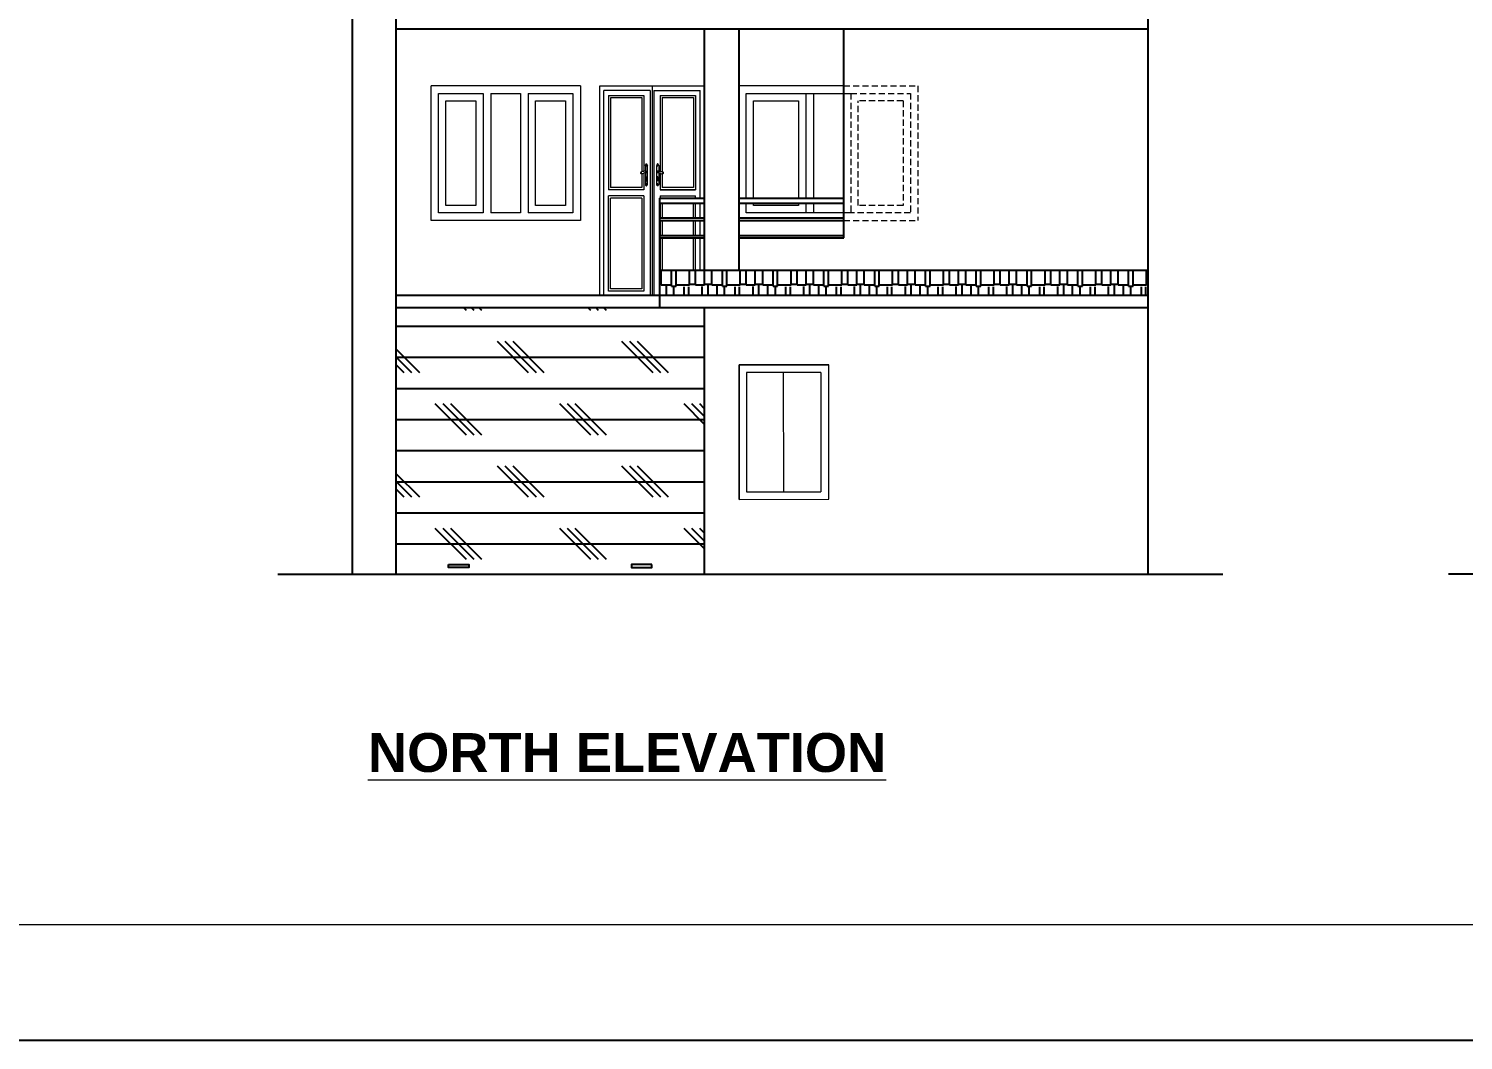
# Model space of a CAD drawing. Header units: inches. Extents: x -4597 to 93300, y -14139 to 5932.
# Drawn here: x -3877 to -3301, y -11124 to -10718 of the extents above; entities that cross this region are included whole.
import ezdxf

# ---------------------------------------------------------------- set-up
doc = ezdxf.new("R2010")
doc.units = ezdxf.units.IN
doc.header["$LTSCALE"] = 0.5
doc.header["$MEASUREMENT"] = 0
doc.linetypes.add('HIDDEN', pattern=[0.375, 0.25, -0.125])
for name, color, linetype, lineweight in [('ELE1', 3, 'Continuous', 9), ('furnitures', 45, 'Continuous', 9), ('TEXT', 220, 'Continuous', 9), ('Toilet', 7, 'Continuous', 25), ('win', 5, 'Continuous', 18)]:
    doc.layers.add(name, color=color, linetype=linetype, lineweight=lineweight)
doc.styles.add('ordinary', font='ARIALN.TTF')

msp = doc.modelspace()

# ---------------------------------------------------------------- hatches: boundary and pattern name
at = {"layer": 'Toilet'}
h = msp.add_hatch(dxfattribs=at)
h.set_pattern_fill('AR-RSHKE', color=256, scale=0.6, style=0)
h.set_pattern_definition([(0, (-9162.846, 2002.055), (15.3, 7.2), [3.6, -3, 4.2, -1.8, 5.4, -2.4]), (0, (-9159.246, 2002.355), (15.3, 7.2), [3, -11.4, 2.4, -3.6]), (0, (-9152.046, 2001.605), (15.3, 7.2), [1.8, -18.6]), (90, (-9162.846, 2002.0547), (-5.1, 7.2), [6.9, -21.9]), (90, (-9159.246, 2002.0547), (-5.1, 7.2), [6.75, -22.05]), (90, (-9156.246, 2002.0547), (-5.1, 7.2), [6.3, -22.5]), (90, (-9152.046, 2001.6047), (-5.1, 7.2), [6.9, -21.9]), (90, (-9150.246, 2001.6047), (-5.1, 7.2), [6.9, -21.9]), (90, (-9144.846, 2002.0547), (-5.1, 7.2), [6.6, -22.2])])
h.paths.add_polyline_path([(-3427.05, -10815.26), (-3623.41, -10815.26), (-3623.41, -10825.26), (-3427.05, -10825.26)])
h = msp.add_hatch(dxfattribs=at)
h.set_pattern_fill('CORK', color=256, scale=100, style=0)
h.set_pattern_definition([(0, (-11207.258, 2424.794), (0, 12.5), []), (135, (-11201.01, 2418.544), (-25, -25), [17.67767, -17.67767]), (135, (-11197.883, 2418.544), (-25, -25), [17.67767, -17.67767]), (135, (-11194.76, 2418.544), (-25, -25), [17.67767, -17.67767])])
h.paths.add_polyline_path([(-3605.41, -10830.26), (-3729.19, -10830.26), (-3729.19, -10937.26), (-3605.41, -10937.26)])

# ---------------------------------------------------------------- linework, layer by layer
at = {"layer": 'Defpoints'}
msp.add_lwpolyline([(-1419.77, -8876.52), (-4597.37, -8876.52), (-4597.37, -11124.49), (-1419.77, -11124.49)], close=True, dxfattribs=at)
at = {"layer": 'ELE1'}
msp.add_lwpolyline([(-4551.05, -8922.84), (-1466.09, -8922.84), (-1466.09, -11078.17), (-4551.05, -11078.17)], close=True, dxfattribs=at)
msp.add_lwpolyline([(-4551.05, -8922.84), (-1466.09, -8922.84), (-1466.09, -11078.17), (-4551.05, -11078.17)], close=True, dxfattribs=at)
at = {"layer": 'furnitures'}
for p, q in [((-3647.41, -10741.26), (-3605.41, -10741.26)), ((-3647.41, -10741.26), (-3605.41, -10741.26)), ((-3647.41, -10825.26), (-3647.41, -10741.26)), ((-3647.41, -10741.26), (-3605.41, -10741.26)), ((-3626.41, -10741.26), (-3626.41, -10825.26)), ((-3605.41, -10815.26), (-3605.41, -10741.26)), ((-3645.76, -10825.26), (-3645.76, -10743.06)), ((-3627.2, -10743.06), (-3645.76, -10743.06)), ((-3643.92, -10745.06), (-3643.92, -10782.93)), ((-3643.84, -10745.06), (-3629.68, -10745.06)), ((-3643.04, -10745.94), (-3643.04, -10782.06)), ((-3642.97, -10745.94), (-3630.48, -10745.94)), ((-3630.56, -10745.94), (-3630.56, -10775.61)), ((-3629.68, -10745.06), (-3629.68, -10775.53)), ((-3627.2, -10743.06), (-3627.2, -10825.26)), ((-3625.62, -10743.06), (-3625.62, -10825.26)), ((-3625.62, -10743.06), (-3607.06, -10743.06)), ((-3623.14, -10745.06), (-3623.14, -10775.53)), ((-3623.14, -10745.06), (-3608.98, -10745.06)), ((-3622.27, -10745.94), (-3622.27, -10775.61)), ((-3622.27, -10745.94), (-3609.78, -10745.94)), ((-3609.78, -10745.94), (-3609.78, -10782.06)), ((-3608.91, -10745.06), (-3608.91, -10782.93)), ((-3607.06, -10786.26), (-3607.06, -10743.06)), ((-3630.86, -10775.92), (-3630.85, -10775.87)), ((-3630.86, -10775.92), (-3630.86, -10775.92)), ((-3630.86, -10775.92), (-3630.86, -10775.95)), ((-3630.86, -10775.95), (-3630.85, -10775.92)), ((-3630.86, -10775.95), (-3630.86, -10775.99)), ((-3630.86, -10775.99), (-3630.86, -10776.04)), ((-3630.86, -10776.04), (-3630.86, -10776.1)), ((-3630.86, -10776.1), (-3630.86, -10776.16)), ((-3630.86, -10776.16), (-3630.86, -10776.22)), ((-3630.86, -10776.22), (-3630.86, -10776.28)), ((-3630.86, -10776.28), (-3630.86, -10776.33)), ((-3630.86, -10776.33), (-3630.86, -10776.37)), ((-3630.86, -10776.37), (-3630.86, -10776.39)), ((-3630.86, -10776.39), (-3630.86, -10776.4)), ((-3630.85, -10776.45), (-3630.86, -10776.4)), ((-3630.82, -10775.78), (-3630.85, -10775.84)), ((-3630.85, -10775.87), (-3630.85, -10775.84)), ((-3630.85, -10775.88), (-3630.84, -10775.85)), ((-3630.85, -10775.88), (-3630.85, -10775.88)), ((-3630.85, -10775.88), (-3630.85, -10775.92)), ((-3630.85, -10775.92), (-3630.85, -10775.88)), ((-3630.85, -10775.92), (-3630.84, -10775.89)), ((-3630.85, -10775.92), (-3630.85, -10775.92)), ((-3630.85, -10775.92), (-3630.85, -10775.95)), ((-3630.85, -10776.03), (-3630.85, -10775.92)), ((-3630.85, -10776.16), (-3630.85, -10776.09)), ((-3630.85, -10776.35), (-3630.85, -10776.23)), ((-3630.85, -10776.45), (-3630.85, -10776.4)), ((-3630.85, -10776.47), (-3630.85, -10776.45)), ((-3630.82, -10776.52), (-3630.85, -10776.47)), ((-3630.84, -10775.85), (-3630.84, -10775.85)), ((-3630.84, -10775.89), (-3630.84, -10775.88)), ((-3630.78, -10775.74), (-3630.82, -10775.78)), ((-3630.82, -10776.51), (-3630.78, -10776.53)), ((-3630.82, -10776.51), (-3630.82, -10776.52)), ((-3630.78, -10776.54), (-3630.82, -10776.52)), ((-3630.81, -10776.15), (-3630.77, -10776.14)), ((-3630.81, -10776.15), (-3630.81, -10776.25)), ((-3630.81, -10776.25), (-3630.77, -10776.24)), ((-3630.78, -10775.74), (-3630.53, -10775.6)), ((-3630.78, -10776.53), (-3630.78, -10776.54)), ((-3630.78, -10776.53), (-3630.78, -10776.54)), ((-3630.54, -10776.56), (-3630.78, -10776.53)), ((-3630.78, -10776.53), (-3630.78, -10776.53)), ((-3630.53, -10776.57), (-3630.78, -10776.54)), ((-3630.77, -10776.14), (-3630.77, -10776.24)), ((-3630.49, -10776.21), (-3630.77, -10776.24)), ((-3630.77, -10776.24), (-3630.77, -10776.34)), ((-3630.5, -10776.33), (-3630.77, -10776.34)), ((-3630.56, -10776.57), (-3630.56, -10782.06)), ((-3630.54, -10776.56), (-3630.53, -10776.57)), ((-3630.28, -10775.58), (-3630.53, -10775.6)), ((-3630.28, -10776.48), (-3630.53, -10776.57)), ((-3630.5, -10776.33), (-3630.49, -10776.21)), ((-3629.71, -10775.54), (-3630.28, -10775.58)), ((-3629.71, -10776.27), (-3630.28, -10776.48)), ((-3630.28, -10776.47), (-3630.28, -10776.47)), ((-3629.68, -10775.53), (-3629.71, -10775.54)), ((-3629.68, -10776.26), (-3629.71, -10776.27)), ((-3629.11, -10775.48), (-3629.68, -10775.53)), ((-3629.68, -10775.53), (-3629.68, -10775.58)), ((-3629.11, -10776.07), (-3629.68, -10776.26)), ((-3629.68, -10776.25), (-3629.68, -10776.26)), ((-3629.68, -10776.26), (-3629.68, -10782.93)), ((-3629.09, -10775.48), (-3629.11, -10775.48)), ((-3629.09, -10776.06), (-3629.11, -10776.07)), ((-3629.09, -10773.22), (-3629.05, -10772.92)), ((-3629.09, -10773.22), (-3629.09, -10775.48)), ((-3629.09, -10775.48), (-3629.09, -10775.56)), ((-3629.04, -10775.48), (-3629.09, -10775.48)), ((-3629.09, -10775.62), (-3629.09, -10775.63)), ((-3629.09, -10776.06), (-3629.09, -10776.06)), ((-3629.09, -10776.06), (-3629.09, -10780.74)), ((-3629.04, -10776.06), (-3629.09, -10776.06)), ((-3629.05, -10772.92), (-3628.94, -10772.68)), ((-3629.04, -10775.48), (-3628.97, -10775.49)), ((-3628.97, -10776.05), (-3629.04, -10776.06)), ((-3628.97, -10775.49), (-3628.9, -10775.49)), ((-3628.9, -10776.05), (-3628.97, -10776.05)), ((-3628.94, -10772.68), (-3628.77, -10772.55)), ((-3628.9, -10775.49), (-3628.84, -10775.5)), ((-3628.84, -10776.05), (-3628.9, -10776.05)), ((-3628.84, -10775.5), (-3628.78, -10775.5)), ((-3628.78, -10776.04), (-3628.84, -10776.05)), ((-3628.78, -10775.5), (-3628.73, -10775.5)), ((-3628.73, -10776.04), (-3628.78, -10776.04)), ((-3628.77, -10772.55), (-3628.59, -10772.55)), ((-3628.76, -10773.15), (-3628.77, -10773.24)), ((-3628.77, -10773.24), (-3628.76, -10773.33)), ((-3628.77, -10775.72), (-3628.76, -10775.66)), ((-3628.77, -10775.77), (-3628.77, -10775.72)), ((-3628.77, -10775.83), (-3628.77, -10775.77)), ((-3628.76, -10775.88), (-3628.77, -10775.83)), ((-3628.71, -10773.09), (-3628.76, -10773.15)), ((-3628.76, -10773.24), (-3628.75, -10773.16)), ((-3628.75, -10773.32), (-3628.76, -10773.24)), ((-3628.76, -10773.33), (-3628.71, -10773.38)), ((-3628.76, -10775.66), (-3628.74, -10775.62)), ((-3628.74, -10775.92), (-3628.76, -10775.88)), ((-3628.75, -10773.16), (-3628.71, -10773.11)), ((-3628.71, -10773.37), (-3628.75, -10773.32)), ((-3628.74, -10775.62), (-3628.73, -10775.61)), ((-3628.71, -10775.96), (-3628.74, -10775.92)), ((-3628.73, -10775.5), (-3628.69, -10775.51)), ((-3628.69, -10776.03), (-3628.73, -10776.04)), ((-3628.66, -10773.09), (-3628.71, -10773.09)), ((-3628.71, -10773.11), (-3628.66, -10773.11)), ((-3628.66, -10773.37), (-3628.71, -10773.37)), ((-3628.71, -10773.38), (-3628.66, -10773.38)), ((-3628.68, -10775.98), (-3628.71, -10775.96)), ((-3628.7, -10775.58), (-3628.68, -10775.56)), ((-3628.69, -10775.51), (-3628.67, -10775.51)), ((-3628.67, -10776.03), (-3628.69, -10776.03)), ((-3628.68, -10775.56), (-3628.65, -10775.56)), ((-3628.65, -10775.98), (-3628.68, -10775.98)), ((-3628.67, -10775.51), (-3628.65, -10775.51)), ((-3628.65, -10776.03), (-3628.67, -10776.03)), ((-3628.61, -10773.15), (-3628.66, -10773.09)), ((-3628.66, -10773.11), (-3628.62, -10773.16)), ((-3628.62, -10773.32), (-3628.66, -10773.37)), ((-3628.66, -10773.38), (-3628.61, -10773.33)), ((-3628.61, -10775.52), (-3628.65, -10775.51)), ((-3628.65, -10775.56), (-3628.62, -10775.56)), ((-3628.62, -10775.98), (-3628.65, -10775.98)), ((-3628.65, -10776.03), (-3628.61, -10776.02)), ((-3628.62, -10773.16), (-3628.6, -10773.24)), ((-3628.6, -10773.24), (-3628.62, -10773.32)), ((-3628.62, -10775.56), (-3628.59, -10775.59)), ((-3628.59, -10775.96), (-3628.62, -10775.98)), ((-3628.59, -10773.24), (-3628.61, -10773.15)), ((-3628.61, -10773.33), (-3628.59, -10773.24)), ((-3628.57, -10775.55), (-3628.61, -10775.52)), ((-3628.61, -10776.02), (-3628.57, -10775.99)), ((-3628.59, -10772.55), (-3628.43, -10772.68)), ((-3628.59, -10775.59), (-3628.58, -10775.59)), ((-3628.56, -10775.92), (-3628.59, -10775.96)), ((-3628.54, -10775.59), (-3628.57, -10775.55)), ((-3628.57, -10775.99), (-3628.54, -10775.95)), ((-3628.55, -10775.9), (-3628.56, -10775.92)), ((-3628.55, -10775.64), (-3628.54, -10775.66)), ((-3628.54, -10775.59), (-3628.54, -10775.59)), ((-3628.52, -10775.65), (-3628.54, -10775.59)), ((-3628.54, -10775.66), (-3628.53, -10775.72)), ((-3628.54, -10775.95), (-3628.52, -10775.9)), ((-3628.54, -10775.95), (-3628.54, -10775.95)), ((-3628.53, -10775.72), (-3628.52, -10775.77)), ((-3628.52, -10775.77), (-3628.53, -10775.83)), ((-3628.53, -10775.83), (-3628.53, -10775.84)), ((-3628.5, -10775.71), (-3628.52, -10775.65)), ((-3628.52, -10775.9), (-3628.5, -10775.84)), ((-3628.5, -10775.77), (-3628.5, -10775.71)), ((-3628.5, -10775.84), (-3628.5, -10775.77)), ((-3628.43, -10772.68), (-3628.32, -10772.92)), ((-3628.32, -10772.92), (-3628.28, -10773.22)), ((-3628.28, -10780.74), (-3628.28, -10773.22)), ((-3624.5, -10772.92), (-3624.54, -10773.22)), ((-3624.54, -10780.74), (-3624.54, -10773.22)), ((-3624.39, -10772.68), (-3624.5, -10772.92)), ((-3624.23, -10772.55), (-3624.39, -10772.68)), ((-3624.33, -10775.77), (-3624.32, -10775.71)), ((-3624.32, -10775.84), (-3624.33, -10775.77)), ((-3624.32, -10775.71), (-3624.31, -10775.65)), ((-3624.31, -10775.9), (-3624.32, -10775.84)), ((-3624.31, -10775.65), (-3624.28, -10775.59)), ((-3624.28, -10775.95), (-3624.31, -10775.9)), ((-3624.29, -10775.72), (-3624.3, -10775.77)), ((-3624.3, -10775.77), (-3624.29, -10775.83)), ((-3624.28, -10775.66), (-3624.29, -10775.72)), ((-3624.29, -10775.83), (-3624.29, -10775.84)), ((-3624.28, -10775.59), (-3624.25, -10775.55)), ((-3624.28, -10775.59), (-3624.28, -10775.59)), ((-3624.27, -10775.64), (-3624.28, -10775.66)), ((-3624.25, -10775.99), (-3624.28, -10775.95)), ((-3624.28, -10775.95), (-3624.28, -10775.95)), ((-3624.27, -10775.9), (-3624.26, -10775.92)), ((-3624.26, -10775.92), (-3624.24, -10775.96)), ((-3624.25, -10775.55), (-3624.21, -10775.52)), ((-3624.21, -10776.02), (-3624.25, -10775.99)), ((-3624.21, -10775.56), (-3624.24, -10775.59)), ((-3624.24, -10775.59), (-3624.24, -10775.59)), ((-3624.24, -10775.96), (-3624.21, -10775.98)), ((-3624.05, -10772.55), (-3624.23, -10772.55)), ((-3624.23, -10773.24), (-3624.21, -10773.15)), ((-3624.21, -10773.33), (-3624.23, -10773.24)), ((-3624.2, -10773.16), (-3624.22, -10773.24)), ((-3624.22, -10773.24), (-3624.2, -10773.32)), ((-3624.21, -10773.15), (-3624.17, -10773.09)), ((-3624.17, -10773.38), (-3624.21, -10773.33)), ((-3624.21, -10775.52), (-3624.17, -10775.51)), ((-3624.17, -10775.56), (-3624.21, -10775.56)), ((-3624.21, -10775.98), (-3624.17, -10775.98)), ((-3624.17, -10776.03), (-3624.21, -10776.02)), ((-3624.16, -10773.11), (-3624.2, -10773.16)), ((-3624.2, -10773.32), (-3624.16, -10773.37)), ((-3624.17, -10773.09), (-3624.11, -10773.09)), ((-3624.11, -10773.38), (-3624.17, -10773.38)), ((-3624.16, -10775.51), (-3624.17, -10775.51)), ((-3624.14, -10775.56), (-3624.17, -10775.56)), ((-3624.17, -10775.98), (-3624.14, -10775.98)), ((-3624.17, -10776.03), (-3624.16, -10776.03)), ((-3624.11, -10773.11), (-3624.16, -10773.11)), ((-3624.16, -10773.37), (-3624.11, -10773.37)), ((-3624.13, -10775.51), (-3624.16, -10775.51)), ((-3624.16, -10776.03), (-3624.13, -10776.03)), ((-3624.12, -10775.58), (-3624.14, -10775.56)), ((-3624.14, -10775.98), (-3624.11, -10775.96)), ((-3624.09, -10775.5), (-3624.13, -10775.51)), ((-3624.13, -10776.03), (-3624.09, -10776.04)), ((-3624.11, -10773.09), (-3624.06, -10773.15)), ((-3624.07, -10773.16), (-3624.11, -10773.11)), ((-3624.11, -10773.37), (-3624.07, -10773.32)), ((-3624.06, -10773.33), (-3624.11, -10773.38)), ((-3624.11, -10775.96), (-3624.08, -10775.92)), ((-3624.04, -10775.5), (-3624.09, -10775.5)), ((-3624.08, -10775.62), (-3624.09, -10775.61)), ((-3624.09, -10776.04), (-3624.04, -10776.04)), ((-3624.06, -10775.66), (-3624.08, -10775.62)), ((-3624.08, -10775.92), (-3624.06, -10775.88)), ((-3624.06, -10773.24), (-3624.07, -10773.16)), ((-3624.07, -10773.32), (-3624.06, -10773.24)), ((-3624.06, -10773.15), (-3624.05, -10773.24)), ((-3624.05, -10773.24), (-3624.06, -10773.33)), ((-3624.05, -10775.72), (-3624.06, -10775.66)), ((-3624.06, -10775.88), (-3624.05, -10775.83)), ((-3623.88, -10772.68), (-3624.05, -10772.55)), ((-3624.05, -10775.77), (-3624.05, -10775.72)), ((-3624.05, -10775.83), (-3624.05, -10775.77)), ((-3623.99, -10775.5), (-3624.04, -10775.5)), ((-3624.04, -10776.04), (-3623.99, -10776.05)), ((-3623.92, -10775.49), (-3623.99, -10775.5)), ((-3623.99, -10776.05), (-3623.92, -10776.05)), ((-3623.85, -10775.49), (-3623.92, -10775.49)), ((-3623.92, -10776.05), (-3623.85, -10776.05)), ((-3623.77, -10772.92), (-3623.88, -10772.68)), ((-3623.78, -10775.48), (-3623.85, -10775.49)), ((-3623.85, -10776.05), (-3623.78, -10776.06)), ((-3623.78, -10775.48), (-3623.73, -10775.48)), ((-3623.78, -10776.06), (-3623.73, -10776.06)), ((-3623.73, -10773.22), (-3623.77, -10772.92)), ((-3623.73, -10773.22), (-3623.73, -10775.48)), ((-3623.73, -10775.48), (-3623.73, -10775.56)), ((-3623.73, -10775.48), (-3623.71, -10775.48)), ((-3623.73, -10775.62), (-3623.73, -10775.63)), ((-3623.73, -10776.06), (-3623.73, -10776.06)), ((-3623.73, -10776.06), (-3623.73, -10780.74)), ((-3623.73, -10776.06), (-3623.71, -10776.07)), ((-3623.71, -10775.48), (-3623.14, -10775.53)), ((-3623.71, -10776.07), (-3623.14, -10776.26)), ((-3623.14, -10775.53), (-3623.11, -10775.54)), ((-3623.14, -10775.53), (-3623.14, -10775.58)), ((-3623.14, -10776.25), (-3623.14, -10776.26)), ((-3623.14, -10776.26), (-3623.11, -10776.27)), ((-3623.14, -10776.26), (-3623.14, -10782.93)), ((-3623.11, -10775.54), (-3622.54, -10775.58)), ((-3623.11, -10776.27), (-3622.54, -10776.48)), ((-3622.54, -10775.58), (-3622.29, -10775.6)), ((-3622.54, -10776.47), (-3622.54, -10776.47)), ((-3622.54, -10776.48), (-3622.29, -10776.57)), ((-3622.32, -10776.33), (-3622.33, -10776.21)), ((-3622.33, -10776.21), (-3622.05, -10776.24)), ((-3622.32, -10776.33), (-3622.05, -10776.34)), ((-3622.04, -10775.74), (-3622.29, -10775.6)), ((-3622.29, -10776.57), (-3622.04, -10776.54)), ((-3622.28, -10776.56), (-3622.29, -10776.57)), ((-3622.28, -10776.56), (-3622.04, -10776.53)), ((-3622.27, -10776.57), (-3622.27, -10782.06)), ((-3622.05, -10776.14), (-3622.05, -10776.24)), ((-3622.01, -10776.15), (-3622.05, -10776.14)), ((-3622.05, -10776.24), (-3622.05, -10776.34)), ((-3622.01, -10776.25), (-3622.05, -10776.24)), ((-3622.04, -10775.74), (-3622, -10775.78)), ((-3622.01, -10776.51), (-3622.04, -10776.53)), ((-3622.04, -10776.54), (-3622, -10776.52)), ((-3622.04, -10776.53), (-3622.04, -10776.54)), ((-3622.04, -10776.53), (-3622.04, -10776.54)), ((-3622.04, -10776.53), (-3622.04, -10776.53)), ((-3622.01, -10776.15), (-3622.01, -10776.25)), ((-3622.01, -10776.51), (-3622, -10776.52)), ((-3622, -10775.78), (-3621.98, -10775.84)), ((-3622, -10776.52), (-3621.98, -10776.47)), ((-3621.97, -10775.87), (-3621.98, -10775.84)), ((-3621.98, -10775.85), (-3621.98, -10775.85)), ((-3621.97, -10775.88), (-3621.98, -10775.85)), ((-3621.98, -10775.89), (-3621.98, -10775.88)), ((-3621.97, -10775.92), (-3621.98, -10775.89)), ((-3621.98, -10776.47), (-3621.97, -10776.45)), ((-3621.97, -10775.92), (-3621.97, -10775.87)), ((-3621.97, -10775.88), (-3621.97, -10775.88)), ((-3621.97, -10775.88), (-3621.97, -10775.92)), ((-3621.97, -10775.92), (-3621.97, -10775.88)), ((-3621.97, -10775.92), (-3621.96, -10775.92)), ((-3621.96, -10775.95), (-3621.97, -10775.92)), ((-3621.97, -10775.92), (-3621.97, -10775.92)), ((-3621.97, -10775.92), (-3621.97, -10775.95)), ((-3621.97, -10776.03), (-3621.97, -10775.92)), ((-3621.97, -10776.16), (-3621.97, -10776.09)), ((-3621.97, -10776.35), (-3621.97, -10776.23)), ((-3621.96, -10776.39), (-3621.97, -10776.4)), ((-3621.97, -10776.45), (-3621.97, -10776.4)), ((-3621.97, -10776.45), (-3621.97, -10776.4)), ((-3621.96, -10775.92), (-3621.96, -10775.95)), ((-3621.96, -10775.95), (-3621.96, -10775.99)), ((-3621.96, -10775.99), (-3621.96, -10776.04)), ((-3621.96, -10776.04), (-3621.96, -10776.1)), ((-3621.96, -10776.1), (-3621.96, -10776.16)), ((-3621.96, -10776.16), (-3621.96, -10776.22)), ((-3621.96, -10776.22), (-3621.96, -10776.28)), ((-3621.96, -10776.28), (-3621.96, -10776.33)), ((-3621.96, -10776.33), (-3621.96, -10776.37)), ((-3621.96, -10776.37), (-3621.96, -10776.39)), ((-3630.56, -10782.06), (-3643.04, -10782.06)), ((-3629.09, -10780.74), (-3629.05, -10781.04)), ((-3629.05, -10781.04), (-3628.94, -10781.28)), ((-3628.94, -10781.28), (-3628.77, -10781.41)), ((-3628.83, -10779.04), (-3628.85, -10779.1)), ((-3628.85, -10779.1), (-3628.84, -10779.23)), ((-3628.84, -10779.23), (-3628.79, -10779.34)), ((-3628.83, -10779.04), (-3628.82, -10778.98)), ((-3628.82, -10777.99), (-3628.79, -10777.87)), ((-3628.81, -10778.12), (-3628.82, -10777.99)), ((-3628.82, -10778.98), (-3628.8, -10778.92)), ((-3628.81, -10778.12), (-3628.79, -10778.18)), ((-3628.8, -10778.92), (-3628.79, -10778.87)), ((-3628.79, -10777.87), (-3628.72, -10777.8)), ((-3628.78, -10778.19), (-3628.79, -10778.18)), ((-3628.79, -10778.87), (-3628.78, -10778.81)), ((-3628.79, -10779.34), (-3628.72, -10779.4)), ((-3628.78, -10778.21), (-3628.78, -10778.19)), ((-3628.77, -10778.22), (-3628.78, -10778.21)), ((-3628.78, -10778.81), (-3628.77, -10778.75)), ((-3628.77, -10778.24), (-3628.77, -10778.22)), ((-3628.77, -10778.25), (-3628.77, -10778.24)), ((-3628.76, -10778.27), (-3628.77, -10778.25)), ((-3628.77, -10778.75), (-3628.76, -10778.69)), ((-3628.76, -10780.65), (-3628.77, -10780.74)), ((-3628.77, -10780.74), (-3628.76, -10780.83)), ((-3628.77, -10781.41), (-3628.59, -10781.41)), ((-3628.76, -10778.29), (-3628.76, -10778.27)), ((-3628.76, -10778.32), (-3628.76, -10778.29)), ((-3628.75, -10778.43), (-3628.76, -10778.32)), ((-3628.76, -10778.69), (-3628.75, -10778.63)), ((-3628.71, -10780.59), (-3628.76, -10780.65)), ((-3628.76, -10780.74), (-3628.75, -10780.66)), ((-3628.75, -10780.82), (-3628.76, -10780.74)), ((-3628.76, -10780.83), (-3628.71, -10780.88)), ((-3628.75, -10778.54), (-3628.75, -10778.43)), ((-3628.75, -10778.63), (-3628.75, -10778.54)), ((-3628.75, -10780.66), (-3628.71, -10780.61)), ((-3628.71, -10780.87), (-3628.75, -10780.82)), ((-3628.72, -10777.8), (-3628.65, -10777.8)), ((-3628.72, -10779.4), (-3628.65, -10779.4)), ((-3628.66, -10780.59), (-3628.71, -10780.59)), ((-3628.71, -10780.61), (-3628.66, -10780.61)), ((-3628.66, -10780.87), (-3628.71, -10780.87)), ((-3628.71, -10780.88), (-3628.66, -10780.88)), ((-3628.61, -10780.65), (-3628.66, -10780.59)), ((-3628.66, -10780.61), (-3628.62, -10780.66)), ((-3628.62, -10780.82), (-3628.66, -10780.87)), ((-3628.66, -10780.88), (-3628.61, -10780.83)), ((-3628.65, -10777.8), (-3628.58, -10777.87)), ((-3628.65, -10779.4), (-3628.58, -10779.34)), ((-3628.62, -10778.43), (-3628.61, -10778.32)), ((-3628.62, -10778.54), (-3628.62, -10778.43)), ((-3628.61, -10778.63), (-3628.62, -10778.54)), ((-3628.62, -10780.66), (-3628.6, -10780.74)), ((-3628.6, -10780.74), (-3628.62, -10780.82)), ((-3628.61, -10778.27), (-3628.6, -10778.25)), ((-3628.61, -10778.29), (-3628.61, -10778.27)), ((-3628.61, -10778.32), (-3628.61, -10778.29)), ((-3628.61, -10778.69), (-3628.61, -10778.63)), ((-3628.6, -10778.75), (-3628.61, -10778.69)), ((-3628.59, -10780.74), (-3628.61, -10780.65)), ((-3628.61, -10780.83), (-3628.59, -10780.74)), ((-3628.6, -10778.22), (-3628.59, -10778.21)), ((-3628.6, -10778.24), (-3628.6, -10778.22)), ((-3628.6, -10778.25), (-3628.6, -10778.24)), ((-3628.59, -10778.81), (-3628.6, -10778.75)), ((-3628.59, -10778.19), (-3628.58, -10778.18)), ((-3628.59, -10778.21), (-3628.59, -10778.19)), ((-3628.58, -10778.87), (-3628.59, -10778.81)), ((-3628.59, -10781.41), (-3628.43, -10781.28)), ((-3628.58, -10777.87), (-3628.55, -10777.99)), ((-3628.56, -10778.12), (-3628.58, -10778.18)), ((-3628.57, -10778.92), (-3628.58, -10778.87)), ((-3628.58, -10779.34), (-3628.53, -10779.23)), ((-3628.55, -10778.98), (-3628.57, -10778.92)), ((-3628.55, -10777.99), (-3628.56, -10778.12)), ((-3628.53, -10779.04), (-3628.55, -10778.98)), ((-3628.53, -10779.04), (-3628.52, -10779.1)), ((-3628.53, -10779.23), (-3628.52, -10779.1)), ((-3628.43, -10781.28), (-3628.32, -10781.04)), ((-3628.32, -10781.04), (-3628.28, -10780.74)), ((-3624.5, -10781.04), (-3624.54, -10780.74)), ((-3624.39, -10781.28), (-3624.5, -10781.04)), ((-3624.23, -10781.41), (-3624.39, -10781.28)), ((-3624.29, -10779.04), (-3624.3, -10779.1)), ((-3624.29, -10779.23), (-3624.3, -10779.1)), ((-3624.29, -10779.04), (-3624.27, -10778.98)), ((-3624.24, -10779.34), (-3624.29, -10779.23)), ((-3624.24, -10777.87), (-3624.27, -10777.99)), ((-3624.27, -10777.99), (-3624.27, -10778.12)), ((-3624.27, -10778.12), (-3624.24, -10778.18)), ((-3624.27, -10778.98), (-3624.26, -10778.92)), ((-3624.26, -10778.92), (-3624.24, -10778.87)), ((-3624.18, -10777.8), (-3624.24, -10777.87)), ((-3624.24, -10778.19), (-3624.24, -10778.18)), ((-3624.23, -10778.21), (-3624.24, -10778.19)), ((-3624.24, -10778.87), (-3624.23, -10778.81)), ((-3624.18, -10779.4), (-3624.24, -10779.34)), ((-3624.23, -10778.22), (-3624.23, -10778.21)), ((-3624.22, -10778.24), (-3624.23, -10778.22)), ((-3624.23, -10778.81), (-3624.22, -10778.75)), ((-3624.23, -10780.74), (-3624.21, -10780.65)), ((-3624.21, -10780.83), (-3624.23, -10780.74)), ((-3624.05, -10781.41), (-3624.23, -10781.41)), ((-3624.22, -10778.25), (-3624.22, -10778.24)), ((-3624.22, -10778.27), (-3624.22, -10778.25)), ((-3624.21, -10778.29), (-3624.22, -10778.27)), ((-3624.22, -10778.75), (-3624.21, -10778.69)), ((-3624.2, -10780.66), (-3624.22, -10780.74)), ((-3624.22, -10780.74), (-3624.2, -10780.82)), ((-3624.21, -10778.32), (-3624.21, -10778.29)), ((-3624.2, -10778.43), (-3624.21, -10778.32)), ((-3624.21, -10778.63), (-3624.2, -10778.54)), ((-3624.21, -10778.69), (-3624.21, -10778.63)), ((-3624.21, -10780.65), (-3624.17, -10780.59)), ((-3624.17, -10780.88), (-3624.21, -10780.83)), ((-3624.2, -10778.54), (-3624.2, -10778.43)), ((-3624.16, -10780.61), (-3624.2, -10780.66)), ((-3624.2, -10780.82), (-3624.16, -10780.87)), ((-3624.1, -10777.8), (-3624.18, -10777.8)), ((-3624.1, -10779.4), (-3624.18, -10779.4)), ((-3624.17, -10780.59), (-3624.11, -10780.59)), ((-3624.11, -10780.88), (-3624.17, -10780.88)), ((-3624.11, -10780.61), (-3624.16, -10780.61)), ((-3624.16, -10780.87), (-3624.11, -10780.87)), ((-3624.11, -10780.59), (-3624.06, -10780.65)), ((-3624.07, -10780.66), (-3624.11, -10780.61)), ((-3624.11, -10780.87), (-3624.07, -10780.82)), ((-3624.06, -10780.83), (-3624.11, -10780.88)), ((-3624.03, -10777.87), (-3624.1, -10777.8)), ((-3624.03, -10779.34), (-3624.1, -10779.4)), ((-3624.07, -10778.43), (-3624.06, -10778.32)), ((-3624.07, -10778.54), (-3624.07, -10778.43)), ((-3624.07, -10778.63), (-3624.07, -10778.54)), ((-3624.06, -10778.69), (-3624.07, -10778.63)), ((-3624.06, -10780.74), (-3624.07, -10780.66)), ((-3624.07, -10780.82), (-3624.06, -10780.74)), ((-3624.06, -10778.25), (-3624.05, -10778.24)), ((-3624.06, -10778.27), (-3624.06, -10778.25)), ((-3624.06, -10778.29), (-3624.06, -10778.27)), ((-3624.06, -10778.32), (-3624.06, -10778.29)), ((-3624.05, -10778.75), (-3624.06, -10778.69)), ((-3624.06, -10780.65), (-3624.05, -10780.74)), ((-3624.05, -10780.74), (-3624.06, -10780.83)), ((-3624.05, -10778.22), (-3624.04, -10778.21)), ((-3624.05, -10778.24), (-3624.05, -10778.22)), ((-3624.04, -10778.81), (-3624.05, -10778.75)), ((-3623.88, -10781.28), (-3624.05, -10781.41)), ((-3624.04, -10778.19), (-3624.03, -10778.18)), ((-3624.04, -10778.21), (-3624.04, -10778.19)), ((-3624.03, -10778.87), (-3624.04, -10778.81)), ((-3624, -10777.99), (-3624.03, -10777.87)), ((-3624.01, -10778.12), (-3624.03, -10778.18)), ((-3624.02, -10778.92), (-3624.03, -10778.87)), ((-3623.98, -10779.23), (-3624.03, -10779.34)), ((-3624, -10778.98), (-3624.02, -10778.92)), ((-3624.01, -10778.12), (-3624, -10777.99)), ((-3623.99, -10779.04), (-3624, -10778.98)), ((-3623.99, -10779.04), (-3623.97, -10779.1)), ((-3623.97, -10779.1), (-3623.98, -10779.23)), ((-3623.77, -10781.04), (-3623.88, -10781.28)), ((-3623.73, -10780.74), (-3623.77, -10781.04)), ((-3609.78, -10782.06), (-3622.27, -10782.06)), ((-3629.68, -10782.93), (-3643.92, -10782.93)), ((-3629.68, -10785.44), (-3643.92, -10785.44)), ((-3643.92, -10823.6), (-3643.92, -10785.44)), ((-3630.56, -10786.31), (-3643.04, -10786.31)), ((-3643.04, -10822.73), (-3643.04, -10786.31)), ((-3630.56, -10786.31), (-3630.56, -10822.73)), ((-3629.68, -10785.44), (-3629.68, -10823.6)), ((-3623.14, -10782.93), (-3608.91, -10782.93)), ((-3608.91, -10782.93), (-3623.14, -10782.93)), ((-3623.14, -10785.44), (-3623.14, -10786.26)), ((-3623.14, -10785.44), (-3608.91, -10785.44)), ((-3623.14, -10788.26), (-3623.14, -10794.26)), ((-3622.27, -10788.26), (-3622.27, -10794.26)), ((-3609.78, -10794.26), (-3609.78, -10788.26)), ((-3608.91, -10786.26), (-3608.91, -10785.44)), ((-3608.91, -10794.26), (-3608.91, -10788.26)), ((-3607.06, -10794.26), (-3607.06, -10788.26)), ((-3623.14, -10795.26), (-3623.14, -10801.26)), ((-3622.27, -10795.26), (-3622.27, -10801.26)), ((-3609.78, -10801.26), (-3609.78, -10795.26)), ((-3608.91, -10801.26), (-3608.91, -10795.26)), ((-3607.06, -10801.26), (-3607.06, -10795.26)), ((-3623.14, -10802.26), (-3623.14, -10815.26)), ((-3622.27, -10802.26), (-3622.27, -10815.26)), ((-3609.78, -10815.26), (-3609.78, -10802.26)), ((-3608.91, -10815.26), (-3608.91, -10802.26)), ((-3607.06, -10815.26), (-3607.06, -10802.26)), ((-3647.41, -10825.26), (-3647.41, -10819.08)), ((-3630.56, -10822.73), (-3643.04, -10822.73)), ((-3647.41, -10825.26), (-3623.41, -10825.26)), ((-3629.68, -10823.6), (-3643.92, -10823.6))]:
    msp.add_line(p, q, dxfattribs=at)
at = {"layer": 'Toilet'}
for p, q in [((-3746.71, -10937.26), (-3746.71, -10450.26)), ((-3427.05, -10937.26), (-3427.05, -10489.26)), ((-3729.19, -10937.26), (-3729.19, -10606.26)), ((-3729.19, -10718.26), (-3427.05, -10718.26)), ((-3605.41, -10718.26), (-3605.41, -10815.26)), ((-3591.41, -10815.26), (-3591.41, -10718.26)), ((-3549.41, -10802.26), (-3549.41, -10718.26)), ((-3623.41, -10786.26), (-3605.41, -10786.26)), ((-3623.41, -10786.26), (-3623.41, -10825.26)), ((-3623.41, -10788.26), (-3605.41, -10788.26)), ((-3591.41, -10786.26), (-3549.41, -10786.26)), ((-3591.41, -10788.26), (-3549.41, -10788.26)), ((-3623.41, -10794.26), (-3605.41, -10794.26)), ((-3623.41, -10795.26), (-3605.41, -10795.26)), ((-3591.41, -10794.26), (-3549.41, -10794.26)), ((-3591.41, -10795.26), (-3549.41, -10795.26)), ((-3623.41, -10801.26), (-3605.41, -10801.26)), ((-3623.41, -10802.26), (-3605.41, -10802.26)), ((-3591.41, -10801.26), (-3549.41, -10801.26)), ((-3591.41, -10802.26), (-3549.41, -10802.26)), ((-3623.41, -10815.26), (-3427.05, -10815.26)), ((-3729.19, -10825.26), (-3427.05, -10825.26)), ((-3623.41, -10825.26), (-3623.41, -10830.26)), ((-3729.19, -10830.26), (-3427.05, -10830.26)), ((-3605.41, -10830.26), (-3605.41, -10937.26)), ((-3776.71, -10937.26), (-3397.05, -10937.26)), ((-3729.19, -10937.26), (-3605.41, -10937.26)), ((-2757.97, -10937.26), (-3306.4, -10937.26))]:
    msp.add_line(p, q, dxfattribs=at)
for points in [[(-3708.15, -10933.47), (-3699.93, -10933.47), (-3699.93, -10934.65), (-3708.15, -10934.65)], [(-3626.46, -10933.47), (-3634.67, -10933.47), (-3634.67, -10934.64), (-3626.46, -10934.64)]]:
    msp.add_lwpolyline(points, close=True, dxfattribs=at)
at = {"layer": 'win'}
for p, q in [((-3655.19, -10741.26), (-3715.19, -10741.26)), ((-3715.19, -10795.26), (-3715.19, -10741.26)), ((-3655.19, -10741.26), (-3655.19, -10795.26)), ((-3549.41, -10741.26), (-3591.41, -10741.26)), ((-3712.19, -10792.26), (-3712.19, -10744.26)), ((-3712.19, -10744.26), (-3694.19, -10744.26)), ((-3709.19, -10789.26), (-3709.19, -10747.26)), ((-3709.19, -10747.26), (-3697.19, -10747.26)), ((-3697.19, -10747.26), (-3697.19, -10789.26)), ((-3694.19, -10744.26), (-3694.19, -10792.26)), ((-3691.19, -10744.26), (-3679.19, -10744.26)), ((-3691.19, -10744.26), (-3691.19, -10792.26)), ((-3679.19, -10744.26), (-3679.19, -10792.26)), ((-3676.19, -10744.26), (-3658.19, -10744.26)), ((-3676.19, -10744.26), (-3676.19, -10792.26)), ((-3673.19, -10747.26), (-3661.19, -10747.26)), ((-3673.19, -10789.26), (-3673.19, -10747.26)), ((-3661.19, -10747.26), (-3661.19, -10789.26)), ((-3658.19, -10744.26), (-3658.19, -10792.26)), ((-3588.58, -10786.26), (-3588.58, -10744.26)), ((-3588.58, -10744.26), (-3561.58, -10744.26)), ((-3585.58, -10786.26), (-3585.58, -10747.26)), ((-3585.58, -10747.26), (-3567.58, -10747.26)), ((-3567.58, -10747.26), (-3567.58, -10786.26)), ((-3564.58, -10744.26), (-3546.58, -10744.26)), ((-3564.58, -10744.26), (-3564.58, -10786.26)), ((-3561.58, -10744.26), (-3561.58, -10786.26)), ((-3549.58, -10744.26), (-3549.58, -10792.26)), ((-3588.58, -10792.26), (-3588.58, -10788.26)), ((-3585.58, -10789.26), (-3585.58, -10788.26)), ((-3567.58, -10788.26), (-3567.58, -10789.26)), ((-3564.58, -10788.26), (-3564.58, -10792.26)), ((-3561.58, -10788.26), (-3561.58, -10792.26)), ((-3694.19, -10792.26), (-3712.19, -10792.26)), ((-3697.19, -10789.26), (-3709.19, -10789.26)), ((-3658.19, -10792.26), (-3676.19, -10792.26)), ((-3661.19, -10789.26), (-3673.19, -10789.26)), ((-3561.58, -10792.26), (-3588.58, -10792.26)), ((-3567.58, -10789.26), (-3585.58, -10789.26)), ((-3655.19, -10795.26), (-3715.19, -10795.26)), ((-3549.41, -10795.26), (-3591.41, -10795.26)), ((-3591.41, -10853.26), (-3591.41, -10907.26)), ((-3591.41, -10907.26), (-3591.41, -10853.26)), ((-3591.41, -10853.26), (-3555.41, -10853.26)), ((-3555.41, -10853.26), (-3591.41, -10853.26)), ((-3558.6, -10856.26), (-3588.41, -10856.26)), ((-3588.41, -10856.26), (-3588.41, -10904.26)), ((-3584.06, -10853.24), (-3584.06, -10853.26)), ((-3573.68, -10856.26), (-3573.62, -10904.26)), ((-3558.6, -10856.26), (-3558.6, -10904.26)), ((-3555.41, -10907.22), (-3555.41, -10853.26)), ((-3591.41, -10907.26), (-3555.41, -10907.22)), ((-3588.41, -10904.26), (-3558.6, -10904.26))]:
    msp.add_line(p, q, dxfattribs=at)
at = {"layer": 'win', "linetype": 'HIDDEN', "ltscale": 20}
for p, q in [((-3549.41, -10741.26), (-3519.58, -10741.26)), ((-3519.58, -10741.26), (-3519.58, -10795.26)), ((-3546.58, -10744.26), (-3522.58, -10744.26)), ((-3546.58, -10744.26), (-3546.58, -10792.26)), ((-3543.58, -10789.26), (-3543.58, -10747.26)), ((-3525.58, -10747.26), (-3543.58, -10747.26)), ((-3525.58, -10747.26), (-3525.58, -10789.26)), ((-3522.58, -10744.26), (-3522.58, -10792.26)), ((-3522.58, -10792.26), (-3546.58, -10792.26)), ((-3525.58, -10789.26), (-3543.58, -10789.26)), ((-3549.41, -10795.26), (-3519.58, -10795.26))]:
    msp.add_line(p, q, dxfattribs=at)
at = {"layer": 'win'}
for points in [[(-3661.19, -10747.26), (-3661.19, -10789.26)], [(-3679.19, -10792.26), (-3691.19, -10792.26)], [(-3546.58, -10792.26), (-3564.58, -10792.26)]]:
    msp.add_lwpolyline(points, dxfattribs=at)

# ---------------------------------------------------------------- texts
at = {"layer": 'TEXT', "insert": (-3636.42, -11016.95), "char_height": 15.6, "width": 285.7596, "attachment_point": 8, "rotation": 359.99961, "style": 'ordinary'}
msp.add_mtext('{\\fArial TUR|b1|i0|c0|p34;\\LNORTH ELEVATION}', dxfattribs=at)

doc.saveas('drawing.dxf')
